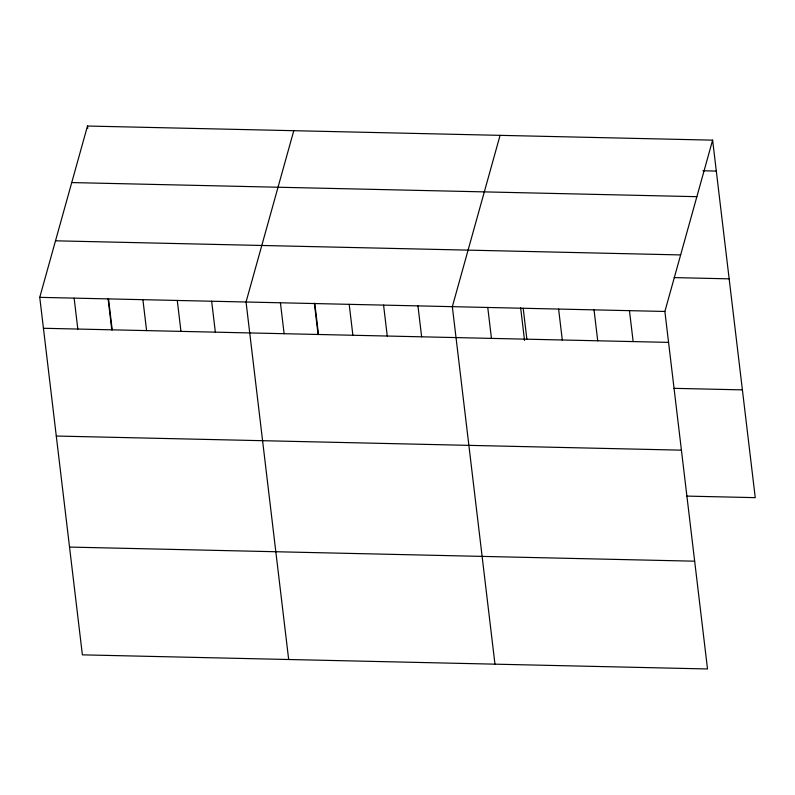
<?xml version="1.0" encoding="UTF-8"?>
<svg xmlns="http://www.w3.org/2000/svg" width="795" height="795" viewBox="0 0 795 795"><rect width="100%" height="100%" fill="white"/><g stroke="black" fill="none" stroke-linecap="round" stroke-linejoin="round"><path stroke-width="1.19" d="M712.618 140.149L664.878 311.461L707.51 668.963L82.382 654.851L39.75 297.35L87.49 126.037L712.618 140.149L755.25 497.65L686.84 496.1M293.782 130.698L246.043 302.011L288.674 659.502M500.075 135.349L452.335 306.661L494.967 664.163M702.869 170.766L716.305 171.074M71.739 182.572L696.867 196.683M55.501 240.815L680.639 254.927M674.19 277.604L729.154 278.846M39.75 297.35L664.878 311.461M43.437 328.275L668.565 342.387M673.991 388.338L742.401 389.878M56.286 436.038L681.424 450.159M69.533 547.079L694.661 561.191M629.461 310.666L633.148 341.582M594.034 309.861L597.721 340.787M558.607 309.066L562.294 339.982M523.19 308.261L526.876 339.187M520.645 307.834L524.531 340.429M487.762 307.466L491.449 338.382M417.951 305.886L421.638 336.812M383.568 305.111L387.264 336.037M349.194 304.336L352.881 335.261M314.81 303.561L318.497 334.486M314.353 303.183L318.089 334.556M280.426 302.786L284.113 333.701M211.659 301.235L215.346 332.151M177.275 300.46L180.962 331.376M142.901 299.685L146.588 330.601M108.517 298.9L112.204 329.826M87.49 126.037L87.778 128.422M108.06 298.522L111.797 329.905M74.134 298.125L77.821 329.05"/></g></svg>
